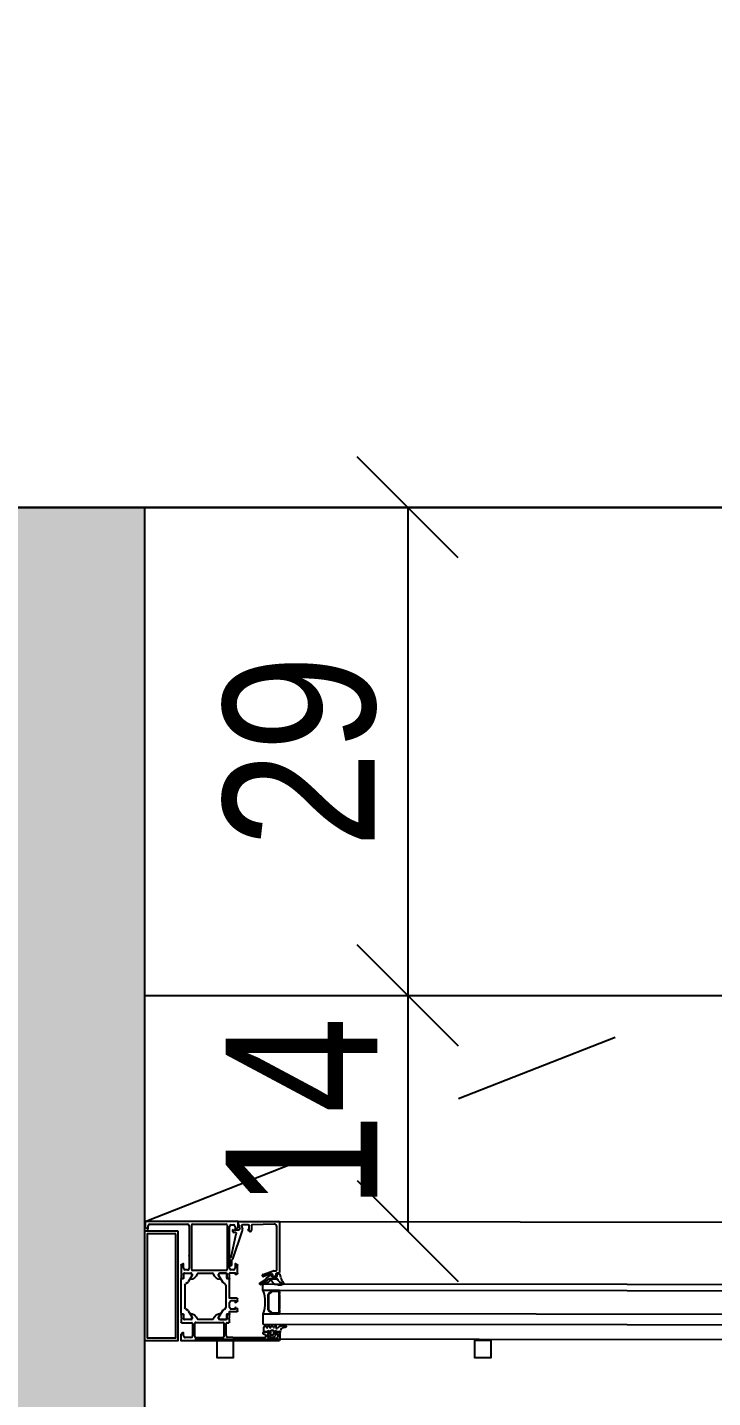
# Model space of a CAD drawing. Header units: metres. Extents: x 493 to 630, y -132 to -15.
# Drawn here: x 560.541 to 560.948, y -92.538 to -91.724 of the extents above; entities that cross this region are included whole.
import ezdxf

# ---------------------------------------------------------------- set-up
doc = ezdxf.new("R2010")
doc.units = ezdxf.units.M
doc.header["$MEASUREMENT"] = 0
doc.header["$PDMODE"] = 3
doc.linetypes.add('HIDDEN2', pattern=[0.1875, 0.125, -0.0625])
for name, color, linetype in [('a_caramida', 2, 'Continuous'), ('a_cote_50', 9, 'Continuous'), ('a_pereti_hasuri', 253, 'Continuous'), ('a_punctat', 40, 'HIDDEN2'), ('a_sticla', 4, 'Continuous'), ('a_tamplarie_ferestre', 6, 'Continuous'), ('a_vederi', 74, 'Continuous'), ('a_vederi subtiri', 124, 'Continuous')]:
    doc.layers.add(name, color=color, linetype=linetype)
doc.layers.add('a_suprafete', color=7, linetype='Continuous', plot=False)
doc.styles.get("Standard").update_dxf_attribs({"font": 'ARIALN.TTF'})
doc.dimstyles.new('50 cote', dxfattribs={"dimtxt": 0.09, "dimasz": 0.06, "dimexe": 0, "dimexo": 0, "dimgap": 0.018, "dimtad": 1, "dimdec": 1, "dimlfac": 100, "dimrnd": 0.5, "dimdsep": 46, "dimtxsty": 'Standard', "dimblk": 'OBLIQUE', "dimcen": 0.00045, "dimclrd": 256, "dimclrt": 4, "dimadec": 1, "dimazin": 0, "dimtfac": 1, "dimtdec": 1, "dimtix": 1, "dimtofl": 0, "dimtmove": 0, "dimatfit": 3, "dimldrblk": 'OBLIQUE', "dimfxl": 0, "dimtolj": 1, "dimtzin": 0, "dimarcsym": 0})

# ---------------------------------------------------------------- blocks, each defined once
blk = doc.blocks.new('_Oblique')
at = {"color": 0, "linetype": 'ByBlock', "lineweight": -2}
blk.add_line((-0.5, -0.5), (0.5, 0.5), dxfattribs=at)
blk = doc.blocks.new('*D154')
at = {"layer": 'a_cote_50', "lineweight": -2, "ltscale": 0.3}
blk.add_line((559.09032, -91.49798), (560.61032, -91.49798), dxfattribs=at)
at = {"layer": 'Defpoints', "color": 0, "ltscale": 0.3}
for p in [(560.61032, -91.49798), (559.09032, -92.00958), (560.61032, -92.00958)]:
    blk.add_point(p, dxfattribs=at)
at = {"layer": 'a_cote_50', "lineweight": -2, "ltscale": 0.3, "xscale": 0.06, "yscale": 0.06, "zscale": 0.06, "rotation": 180}
blk.add_blockref('_Oblique', (559.09032, -91.49798), dxfattribs=at)
at = {"layer": 'a_cote_50', "lineweight": -2, "ltscale": 0.3, "xscale": 0.06, "yscale": 0.06, "zscale": 0.06}
blk.add_blockref('_Oblique', (560.61032, -91.49798), dxfattribs=at)
at = {"layer": 'a_cote_50', "color": 4, "ltscale": 0.3, "insert": (559.85032, -91.43403), "char_height": 0.09, "attachment_point": 5}
blk.add_mtext('\\A1;152', dxfattribs=at)
blk = doc.blocks.new('*D155')
at = {"layer": 'a_cote_50', "lineweight": -2, "ltscale": 0.3}
blk.add_line((560.61032, -91.49798), (562.09032, -91.49798), dxfattribs=at)
at = {"layer": 'Defpoints', "color": 0, "ltscale": 0.3}
for p in [(562.09032, -91.49798), (560.61032, -92.00958), (562.09032, -92.00958)]:
    blk.add_point(p, dxfattribs=at)
at = {"layer": 'a_cote_50', "lineweight": -2, "ltscale": 0.3, "xscale": 0.06, "yscale": 0.06, "zscale": 0.06, "rotation": 180}
blk.add_blockref('_Oblique', (560.61032, -91.49798), dxfattribs=at)
at = {"layer": 'a_cote_50', "lineweight": -2, "ltscale": 0.3, "xscale": 0.06, "yscale": 0.06, "zscale": 0.06}
blk.add_blockref('_Oblique', (562.09032, -91.49798), dxfattribs=at)
at = {"layer": 'a_cote_50', "color": 4, "ltscale": 0.3, "char_height": 0.09, "attachment_point": 5}
for s, insert in [('\\A1;148', (561.35032, -91.43403)), ('\\A1;101', (561.35032, -91.56194))]:
    blk.add_mtext(s, dxfattribs=dict(at, insert=insert))
blk = doc.blocks.new('*D110')
at = {"layer": 'a_cote_50', "lineweight": -2, "ltscale": 0.3}
blk.add_line((560.76671, -92.00958), (560.76671, -92.29958), dxfattribs=at)
at = {"layer": 'Defpoints', "color": 0, "ltscale": 0.3}
for p in [(560.61032, -92.00958), (560.61032, -92.29958), (560.76671, -92.29958)]:
    blk.add_point(p, dxfattribs=at)
at = {"layer": 'a_cote_50', "lineweight": -2, "ltscale": 0.3, "xscale": 0.06, "yscale": 0.06, "zscale": 0.06}
for p, rotation in [((560.76671, -92.00958), 90), ((560.76671, -92.29958), 270)]:
    blk.add_blockref('_Oblique', p, dxfattribs=dict(at, rotation=rotation))
at = {"layer": 'a_cote_50', "color": 4, "ltscale": 0.3, "insert": (560.70276, -92.15458), "char_height": 0.09, "attachment_point": 5, "rotation": 90}
blk.add_mtext('\\A1;29', dxfattribs=at)
blk = doc.blocks.new('*D111')
at = {"layer": 'a_cote_50', "lineweight": -2, "ltscale": 0.3}
blk.add_line((560.76671, -92.29958), (560.76671, -92.43958), dxfattribs=at)
at = {"layer": 'Defpoints', "color": 0, "ltscale": 0.3}
for p in [(560.61032, -92.29958), (560.61032, -92.43958), (560.76671, -92.43958)]:
    blk.add_point(p, dxfattribs=at)
at = {"layer": 'a_cote_50', "lineweight": -2, "ltscale": 0.3, "xscale": 0.06, "yscale": 0.06, "zscale": 0.06}
for p, rotation in [((560.76671, -92.29958), 90), ((560.76671, -92.43958), 270)]:
    blk.add_blockref('_Oblique', p, dxfattribs=dict(at, rotation=rotation))
at = {"layer": 'a_cote_50', "color": 4, "ltscale": 0.3, "insert": (560.70353, -92.36958), "char_height": 0.09, "attachment_point": 5, "rotation": 90}
blk.add_mtext('\\A1;14', dxfattribs=at)
blk = doc.blocks.new('__4FAFA3F2_FC5C_44BB_A64D_ECB77A95FE74_')
at = {"layer": 'a_vederi subtiri'}
for p, q in [((-125.45, 67), (-125.45, 71)), ((-125.45, 61.5), (-125.45, 67)), ((-125.01, 71), (-125.01, 67)), ((-125.01, 66.81), (-125.01, 70.75)), ((-125.01, 67), (-125.01, 66.81)), ((-124.82, 66.28), (-123.45, 64.72)), ((-123.45, 64.72), (-124.82, 66.28)), ((-124.7, 66.81), (-124.7, 70.75)), ((-123.23, 64.97), (-124.6, 66.53)), ((-124.36, 71.5), (-123.26, 71.5)), ((-124.36, 71.14), (-119.03, 71.14)), ((-123.26, 71.5), (-123.04, 71.25)), ((-123.04, 71.25), (-122.83, 71.5)), ((-122.83, 71.5), (-118.89, 71.5)), ((-118.01, 71.5), (-114.08, 71.5)), ((-117.87, 71.14), (-112.54, 71.14)), ((-114.08, 71.5), (-113.86, 71.25)), ((-113.86, 71.25), (-113.64, 71.5)), ((-112.3, 66.53), (-113.67, 64.97)), ((-113.64, 71.5), (-112.54, 71.5)), ((-113.45, 64.72), (-112.08, 66.28)), ((-112.08, 66.28), (-113.45, 64.72)), ((-112.2, 70.75), (-112.2, 66.81)), ((-111.89, 67), (-111.89, 71)), ((-111.89, 70.75), (-111.89, 66.81)), ((-111.89, 66.81), (-111.89, 67)), ((-111.45, 71), (-111.45, 67)), ((-111.45, 67), (-111.45, 61.5)), ((-113.91, 64.86), (-122.99, 64.86)), ((-122.99, 64.5), (-113.91, 64.5)), ((-113.91, 64.5), (-122.99, 64.5))]:
    blk.add_line(p, q, dxfattribs=at)
at = {"layer": 'a_vederi subtiri', "extrusion": (2e-16, 2e-16, -1)}
for centre, radius, start, end in [((125.23, 71.03), 0.221, 352.37185, 187.62815), ((125.23, 66.97), 0.221, 172.37185, 7.62815), ((125.23, 66.97), 0.221, 172.37185, 7.62815), ((124.31, 70.79), 0.708, 356.44057, 85.93128), ((124.2, 66.8), 0.808, 319.63799, 0.51725), ((124.2, 66.8), 0.808, 319.63799, 0.51725), ((124.33, 70.77), 0.368, 356.44057, 85.93128), ((124.28, 66.81), 0.42, 319.63799, 0.51725), ((118.45, 71.68), 0.787, 223.03501, 316.96499), ((118.45, 71.76), 0.512, 210.75551, 329.24449), ((112.59, 70.79), 0.708, 94.06872, 183.55943), ((112.57, 70.77), 0.368, 94.06872, 183.55943), ((112.62, 66.81), 0.42, 179.48275, 220.36201), ((112.7, 66.8), 0.808, 179.48275, 220.36201), ((112.7, 66.8), 0.808, 179.48275, 220.36201), ((111.67, 71.03), 0.221, 352.37185, 187.62815), ((111.67, 66.97), 0.221, 172.37185, 7.62815), ((111.67, 66.97), 0.221, 172.37185, 7.62815), ((118.45, 44.3), 18.57, 67.85274, 112.14726), ((122.98, 65.12), 0.618, 270.77303, 319.8915), ((122.98, 65.12), 0.618, 270.77303, 319.8915), ((122.99, 65.18), 0.321, 270.77303, 319.8915), ((113.91, 65.18), 0.321, 220.1085, 269.22697), ((113.92, 65.12), 0.618, 220.1085, 269.22697), ((113.92, 65.12), 0.618, 220.1085, 269.22697)]:
    blk.add_arc(centre, radius, start, end, dxfattribs=at)
blk = doc.blocks.new('tampalrie subsol')
at = {"layer": 'a_punctat', "ltscale": 0.5}
blk.add_line((560.61066, -92.43381), (561.31319, -92.15827), dxfattribs=at)
at = {"layer": 'a_sticla'}
for points in [[(560.68067, -92.47081), (561.3303, -92.47151), (561.3303, -92.47551), (560.68067, -92.47481)], [(560.68067, -92.49481), (561.3303, -92.49551), (561.3303, -92.48951), (560.68067, -92.48881)]]:
    blk.add_lwpolyline(points, close=True, dxfattribs=at)
at = {"layer": 'a_tamplarie_ferestre', "extrusion": (8.75965e-20, 1.5e-15, -1)}
blk.add_line((560.66582, -92.43383), (560.68989, -92.43383), dxfattribs=at)
at = {"layer": 'a_tamplarie_ferestre'}
for points in [[(560.63032, -92.43961), (560.61032, -92.43961), (560.61031, -92.50458), (560.63031, -92.50458)], [(560.62882, -92.44111), (560.61182, -92.44111), (560.61181, -92.50308), (560.62881, -92.50308)]]:
    blk.add_lwpolyline(points, close=True, dxfattribs=at)
at = {"layer": 'a_tamplarie_ferestre', "extrusion": (2.00012e-16, 2.00051e-16, -1)}
for points in [[(-560.66412, -92.43683), (-560.66412, -92.43833), (-560.66472, -92.43833), (-560.66582, -92.43723), (-560.66582, -92.43383), (-560.61066, -92.43381), (-560.61066, -92.43721), (-560.61176, -92.43831), (-560.61236, -92.43831), (-560.61236, -92.43651)], [(-560.61336, -92.43551), (-560.63582, -92.43553)], [(-560.63682, -92.43653), (-560.63681, -92.45359)], [(-560.6383, -92.46239), (-560.63832, -92.43593)], [(-560.63882, -92.43543), (-560.65882, -92.43543)], [(-560.65932, -92.43593), (-560.6593, -92.4624)], [(-560.66081, -92.4536), (-560.66082, -92.43683)], [(-560.66182, -92.43583), (-560.66312, -92.43583)], [(-560.63681, -92.45459), (-560.6368, -92.46159)], [(-560.6608, -92.4616), (-560.66081, -92.4546)], [(-560.632, -92.46009), (-560.632, -92.46459)], [(-560.632, -92.46559), (-560.632, -92.46747)], [(-560.6322, -92.46487), (-560.6322, -92.46532)], [(-560.6335, -92.46159), (-560.63351, -92.45909), (-560.63301, -92.45909)], [(-560.63358, -92.46747), (-560.63358, -92.46471)], [(-560.63361, -92.4675), (-560.63361, -92.4651)], [(-560.6337, -92.46459), (-560.638, -92.46459)], [(-560.63412, -92.4646), (-560.63759, -92.4646)], [(-560.6358, -92.46259), (-560.6345, -92.46259)], [(-560.6385, -92.46509), (-560.6385, -92.46579), (-560.63712, -92.46819)], [(-560.6588, -92.4629), (-560.6388, -92.46289)], [(-560.64203, -92.46459), (-560.65076, -92.46459)], [(-560.65569, -92.4682), (-560.6543, -92.46579), (-560.6543, -92.46509)], [(-560.6548, -92.46459), (-560.6591, -92.46459)], [(-560.6587, -92.4646), (-560.65522, -92.4646)], [(-560.65919, -92.46751), (-560.6592, -92.46511)], [(-560.65922, -92.46471), (-560.65922, -92.46748)], [(-560.6606, -92.46532), (-560.6606, -92.46487)], [(-560.6608, -92.46748), (-560.6608, -92.4656)], [(-560.6611, -92.4643), (-560.6641, -92.4643), (-560.6641, -92.4651), (-560.6651, -92.4651)], [(-560.6631, -92.4626), (-560.6618, -92.4626)], [(-560.66461, -92.4591), (-560.66411, -92.4591), (-560.6641, -92.4616)], [(-560.6656, -92.4646), (-560.66561, -92.4601)], [(-560.632, -92.48838), (-560.632, -92.4683)], [(-560.6323, -92.46777), (-560.63328, -92.46777)], [(-560.6325, -92.4678), (-560.63331, -92.4678)], [(-560.6342, -92.47171), (-560.6342, -92.48498)], [(-560.6356, -92.47034), (-560.6347, -92.47084)], [(-560.63829, -92.46613), (-560.63619, -92.46977)], [(-560.65452, -92.46613), (-560.65662, -92.46977)], [(-560.65553, -92.46839), (-560.65557, -92.46839)], [(-560.65721, -92.47034), (-560.65809, -92.47084)], [(-560.6586, -92.47171), (-560.6586, -92.48498)], [(-560.66031, -92.46781), (-560.65949, -92.46781)], [(-560.65952, -92.46778), (-560.6605, -92.46778)], [(-560.6651, -92.4794), (-560.6608, -92.4794), (-560.66081, -92.46831)], [(-560.6608, -92.4849), (-560.6608, -92.4819)], [(-560.6618, -92.4809), (-560.6641, -92.4809), (-560.6641, -92.4819), (-560.66486, -92.48169)], [(-560.6656, -92.48073), (-560.6656, -92.4799)], [(-560.632, -92.48921), (-560.632, -92.49109)], [(-560.63328, -92.48891), (-560.6323, -92.48891)], [(-560.63331, -92.48888), (-560.6325, -92.48888)], [(-560.63358, -92.49197), (-560.63358, -92.48921)], [(-560.63361, -92.49158), (-560.63361, -92.48918)], [(-560.6347, -92.48585), (-560.6356, -92.48635)], [(-560.63619, -92.48692), (-560.63829, -92.49055)], [(-560.63712, -92.4885), (-560.6385, -92.49089), (-560.6385, -92.49159)], [(-560.6543, -92.49159), (-560.6543, -92.49089), (-560.65568, -92.4885)], [(-560.65661, -92.48692), (-560.65452, -92.49055)], [(-560.65809, -92.48585), (-560.65721, -92.48635)], [(-560.65919, -92.49159), (-560.65919, -92.48919)], [(-560.65922, -92.48922), (-560.65922, -92.49198)], [(-560.65949, -92.48889), (-560.6603, -92.48889)], [(-560.6605, -92.48892), (-560.65952, -92.48892)], [(-560.6608, -92.48839), (-560.6608, -92.4874), (-560.6651, -92.4874)], [(-560.6608, -92.4911), (-560.6608, -92.48922)], [(-560.66486, -92.4851), (-560.6641, -92.4849), (-560.6641, -92.4859), (-560.6618, -92.4859)], [(-560.6656, -92.4869), (-560.6656, -92.48606)], [(-560.632, -92.49209), (-560.632, -92.49359)], [(-560.6322, -92.49137), (-560.6322, -92.49182)], [(-560.6325, -92.49409), (-560.6383, -92.49409)], [(-560.638, -92.49209), (-560.6337, -92.49209)], [(-560.63759, -92.49208), (-560.63411, -92.49208)], [(-560.6388, -92.49459), (-560.6388, -92.50179)], [(-560.6402, -92.50249), (-560.6402, -92.49429)], [(-560.6407, -92.49379), (-560.6569, -92.49379)], [(-560.6508, -92.49209), (-560.642, -92.49209)], [(-560.6591, -92.4921), (-560.6548, -92.49209)], [(-560.65522, -92.49208), (-560.65869, -92.49208)], [(-560.6574, -92.49429), (-560.6574, -92.50249)], [(-560.6588, -92.50165), (-560.6588, -92.4945)], [(-560.6593, -92.494), (-560.6603, -92.494)], [(-560.6606, -92.49182), (-560.6606, -92.49137)], [(-560.6608, -92.4935), (-560.6608, -92.4921)], [(-560.6335, -92.50179), (-560.6335, -92.50009), (-560.6329, -92.50009), (-560.6318, -92.50119), (-560.6318, -92.50459), (-560.6903, -92.5046)], [(-560.6378, -92.50279), (-560.6345, -92.50279)], [(-560.6569, -92.50299), (-560.6407, -92.50299)], [(-560.6817, -92.503), (-560.6658, -92.503), (-560.65975, -92.50265)], [(-560.6807, -92.5001), (-560.6807, -92.5003)], [(-560.684, -92.4996), (-560.6812, -92.4996)], [(-560.6812, -92.5008), (-560.6817, -92.5008)], [(-560.6822, -92.5013), (-560.6822, -92.5025)], [(-560.6835, -92.5023), (-560.6835, -92.5006), (-560.6845, -92.5006), (-560.6845, -92.5001)], [(-560.6885, -92.5033), (-560.6845, -92.5033)], [(-560.6885, -92.5001), (-560.6885, -92.5006), (-560.6895, -92.5006), (-560.6895, -92.5023)], [(-560.6903, -92.4996), (-560.689, -92.4996)], [(-560.6908, -92.5041), (-560.6908, -92.5001)]]:
    blk.add_lwpolyline(points, dxfattribs=at)
at = {"layer": 'a_tamplarie_ferestre', "extrusion": (8.75965e-20, 1.5e-15, -1)}
for points in [[(-560.66117, -92.4546), (-560.66151, -92.45498, -0.49304), (-560.66183, -92.45502), (-560.66482, -92.44127, -0.637079), (-560.66451, -92.44042), (-560.66326, -92.44032)], [(-560.66812, -92.43981), (-560.66248, -92.45621, -0.198912), (-560.66189, -92.45763), (-560.66189, -92.45979)], [(-560.68687, -92.4631), (-560.68838, -92.4631, -0.414205), (-560.68888, -92.4626), (-560.68889, -92.43686, -0.426752), (-560.68732, -92.43536), (-560.67428, -92.43577, -0.401735), (-560.6738, -92.43627), (-560.6738, -92.4391)]]:
    blk.add_lwpolyline(points, format="xyb", dxfattribs=at)
for points in [[(-560.6628, -92.43982), (-560.6628, -92.43888)], [(-560.66291, -92.43878), (-560.66576, -92.43904)], [(-560.66681, -92.43778), (-560.6661, -92.43516)], [(-560.66799, -92.43642), (-560.66851, -92.43836)], [(-560.672, -92.43579), (-560.66847, -92.43579)], [(-560.67227, -92.43932), (-560.6719, -92.43869), (-560.6725, -92.43869), (-560.6725, -92.43629)], [(-560.69039, -92.43429), (-560.69038, -92.4641)], [(-560.66099, -92.45796), (-560.66099, -92.45467)], [(-560.66139, -92.45979), (-560.66139, -92.45867)], [(-560.68038, -92.4661), (-560.68038, -92.46578)], [(-560.6807, -92.46531), (-560.68669, -92.46313)], [(-560.6857, -92.46487), (-560.68105, -92.46657)], [(-560.68638, -92.4661), (-560.68638, -92.46534)], [(-560.68838, -92.4651), (-560.68838, -92.4661)], [(-560.68988, -92.4646), (-560.68888, -92.4646)], [(-560.68788, -92.4666), (-560.68688, -92.4666)]]:
    blk.add_lwpolyline(points, dxfattribs=at)
at = {"layer": 'a_tamplarie_ferestre'}
for centre, radius, start, end in [((560.61336, -92.43651), 0.001, 89.99997, 179.99345), ((560.63582, -92.43653), 0.001, 359.997, 89.99631), ((560.63882, -92.43593), 0.0005, 89.99697, 179.99634), ((560.65882, -92.43593), 0.0005, 359.99697, 89.99634), ((560.66182, -92.43683), 0.001, 89.99979, 179.99395), ((560.6629, -92.43888), 0.0001, 84.94328, 179.99665), ((560.6633, -92.43982), 0.0005, 179.99682, 264.99689), ((560.66312, -92.43683), 0.001, 0.00204, 89.9917), ((560.66706, -92.43875), 0.0015, 314.99586, 14.99645), ((560.673, -92.43898), 0.000809, 205.09356, 351.17728), ((560.68989, -92.43433), 0.0005, 359.99687, 89.99634), ((560.63628, -92.45409), 0.000725, 316.39252, 43.60079), ((560.66133, -92.4541), 0.000725, 136.38508, 223.60823), ((560.66109, -92.45467), 0.0001, 42.1407, 179.99665), ((560.63193, -92.46486), 0.000279, 358.83206, 73.57678), ((560.63193, -92.46533), 0.000279, 286.42125, 1.15952), ((560.6345, -92.46159), 0.001, 179.99773, 269.99547), ((560.6337, -92.46471), 0.00012, 89.99655, 179.99665), ((560.63412, -92.46511), 0.000505, 89.42908, 179.42969), ((560.6358, -92.46159), 0.001, 269.99487, 359.99843), ((560.63745, -92.46559), 0.001, 327.26964, 81.81505), ((560.638, -92.46509), 0.0005, 359.99605, 89.99813), ((560.6388, -92.46239), 0.0005, 179.99697, 269.99634), ((560.64203, -92.46509), 0.0005, 89.99665, 163.04225), ((560.65076, -92.46509), 0.0005, 17.28621, 89.99665), ((560.6548, -92.46509), 0.0005, 89.99518, 179.99726), ((560.6588, -92.4624), 0.0005, 269.99697, 359.99634), ((560.6591, -92.46471), 0.00012, 359.99665, 89.99675), ((560.66088, -92.46486), 0.000279, 106.41653, 181.16124), ((560.66088, -92.46533), 0.000279, 178.83378, 253.57206), ((560.6618, -92.4616), 0.001, 180.00002, 269.99329), ((560.6611, -92.4646), 0.0003, 90.02579, 179.97102), ((560.66131, -92.45797), 0.000319, 178.9604, 239.24281), ((560.66164, -92.4598), 0.00025, 176.44126, 3.55205), ((560.6631, -92.4616), 0.001, 270.00167, 359.99165), ((560.68088, -92.46578), 0.0005, 110.00691, 179.99665), ((560.68687, -92.4636), 0.0005, 89.99665, 110.00691), ((560.68988, -92.4641), 0.0005, 269.99781, 359.99572), ((560.6325, -92.4683), 0.0005, 89.99635, 179.99696), ((560.63489, -92.46902), 0.0015, 297.99091, 329.99666), ((560.6576, -92.47171), 0.001, 359.99417, 60.68782), ((560.65949, -92.46751), 0.0003, 179.99417, 269.99417), ((560.68088, -92.4661), 0.0005, 179.99665, 290.00807), ((560.68688, -92.4661), 0.0005, 179.99754, 269.99576), ((560.68788, -92.4661), 0.0005, 269.99735, 359.99618), ((560.6618, -92.4819), 0.001, 90.00296, 179.98991), ((560.6325, -92.48838), 0.0005, 179.99635, 269.99696), ((560.63489, -92.48767), 0.0015, 29.99665, 62.0024), ((560.6576, -92.48498), 0.001, 299.30053, 359.99417), ((560.65949, -92.48919), 0.0003, 89.99417, 179.99417), ((560.6618, -92.4849), 0.001, 179.99518, 269.99857), ((560.63192, -92.49136), 0.000279, 358.83378, 73.57206), ((560.63192, -92.49183), 0.000279, 286.41653, 1.16124), ((560.6337, -92.49197), 0.00012, 179.99665, 269.99665), ((560.63411, -92.49158), 0.0005, 179.99635, 269.99696), ((560.63745, -92.49109), 0.001, 278.17826, 32.72367), ((560.638, -92.49159), 0.0005, 269.99665, 359.99665), ((560.6383, -92.49459), 0.0005, 359.99624, 89.99707), ((560.6407, -92.49429), 0.0005, 89.99665, 179.99665), ((560.642, -92.49159), 0.0005, 197.74365, 269.99665), ((560.6508, -92.49159), 0.0005, 269.99665, 342.24966), ((560.6548, -92.49159), 0.0005, 179.99665, 269.99665), ((560.6569, -92.49429), 0.0005, 359.99665, 89.99665), ((560.6593, -92.4945), 0.0005, 89.99665, 179.99665), ((560.6591, -92.49198), 0.00012, 269.99665, 359.99665), ((560.66088, -92.49136), 0.000279, 106.42125, 181.15952), ((560.66088, -92.49183), 0.000279, 178.83206, 253.57678), ((560.6345, -92.50179), 0.001, 179.99487, 269.99843), ((560.6378, -92.50179), 0.001, 269.99779, 359.99552), ((560.6407, -92.50249), 0.0005, 179.99665, 269.99665), ((560.6569, -92.50249), 0.0005, 269.99665, 359.99665), ((560.6598, -92.50165), 0.001, 179.99598, 266.72738), ((560.6817, -92.5013), 0.0005, 359.99697, 89.99634), ((560.6817, -92.5025), 0.0005, 269.99624, 359.99708), ((560.6845, -92.5023), 0.001, 179.99394, 269.99761), ((560.6885, -92.5023), 0.001, 269.99913, 359.99418)]:
    blk.add_arc(centre, radius, start, end, dxfattribs=at)
at = {"layer": 'a_tamplarie_ferestre', "extrusion": (8.75965e-20, 1.5e-15, -1)}
for centre, radius, start, end in [((-560.66584, -92.43804), 0.001, 165.00317, 275.00343), ((-560.66562, -92.43529), 0.0005, 113.24295, 164.99885), ((-560.66847, -92.43629), 0.0005, 345.00404, 90.00049), ((-560.672, -92.43629), 0.0005, 90.00323, 180.00367), ((-560.66089, -92.45867), 0.0005, 120.75719, 180.00336), ((-560.68587, -92.46534), 0.0005, 70.06494, 179.9605), ((-560.68888, -92.4651), 0.0005, 0.00312, 90.00357)]:
    blk.add_arc(centre, radius, start, end, dxfattribs=at)
at = {"layer": 'a_tamplarie_ferestre', "extrusion": (2.00012e-16, 2.00051e-16, -1)}
for centre, radius, start, end in [((-560.63301, -92.46009), 0.001, 0.00531, 90.00138), ((-560.63688, -92.46352), 0.00488, 196.95775, 265.66369), ((-560.65594, -92.46348), 0.00492, 274.74019, 342.71379), ((-560.65536, -92.46559), 0.001, 327.27881, 81.82422), ((-560.6587, -92.46511), 0.0005, 90.00552, 180.00613), ((-560.6646, -92.4601), 0.001, 90.00836, 179.99833), ((-560.6651, -92.4646), 0.0005, 180.0007, 270.00687), ((-560.6323, -92.46747), 0.0003, 270.00335, 0.00335), ((-560.63328, -92.46747), 0.0003, 180.00335, 270.00335), ((-560.63331, -92.4675), 0.0003, 180.00335, 270.00335), ((-560.6352, -92.47171), 0.001, 0.00339, 60.00346), ((-560.63724, -92.46826), 0.000137, 265.66369, 30.00326), ((-560.65557, -92.46826), 0.000139, 155.94308, 266.61652), ((-560.65792, -92.46902), 0.0015, 298.00008, 330.00583), ((-560.65952, -92.46748), 0.0003, 270.00335, 0.00335), ((-560.66031, -92.46831), 0.0005, 90.00583, 180.00583), ((-560.6605, -92.46748), 0.0003, 180.00335, 270.00335), ((-560.6646, -92.48073), 0.001, 180.03853, 254.95229), ((-560.6651, -92.4799), 0.0005, 90.00503, 180.00079), ((-560.6323, -92.48921), 0.0003, 0.00335, 90.00335), ((-560.63328, -92.48921), 0.0003, 90.00335, 180.00335), ((-560.63331, -92.48918), 0.0003, 90.00335, 180.00335), ((-560.6352, -92.48498), 0.001, 300.00323, 0.0033), ((-560.63724, -92.48843), 0.000138, 330.00335, 95.62592), ((-560.63676, -92.49327), 0.005, 95.62592, 162.25635), ((-560.65604, -92.49327), 0.005, 17.75034, 84.38077), ((-560.65557, -92.48843), 0.000138, 84.38077, 210.00335), ((-560.65791, -92.48767), 0.0015, 30.00582, 62.01157), ((-560.65952, -92.48922), 0.0003, 0.00335, 90.00335), ((-560.6603, -92.48839), 0.0005, 180.00583, 270.00583), ((-560.6605, -92.48922), 0.0003, 90.00335, 180.00335), ((-560.6646, -92.48607), 0.001, 105.06615, 179.95813), ((-560.6651, -92.4869), 0.0005, 180.00675, 270.00082), ((-560.6325, -92.49359), 0.0005, 270.00176, 0.00493), ((-560.65536, -92.49109), 0.001, 278.18743, 32.73284), ((-560.65869, -92.49159), 0.0005, 180.00552, 270.00613), ((-560.6603, -92.4935), 0.0005, 180.00335, 270.00335), ((-560.6812, -92.5001), 0.0005, 0.00176, 90.00493), ((-560.6812, -92.5003), 0.0005, 270.00187, 0.00482), ((-560.684, -92.5001), 0.0005, 90.00893, 179.99776), ((-560.689, -92.5001), 0.0005, 359.99753, 90.00567), ((-560.6903, -92.5001), 0.0005, 90.00293, 180.00376), ((-560.6903, -92.5041), 0.0005, 180.00293, 270.00376)]:
    blk.add_arc(centre, radius, start, end, dxfattribs=at)
at = {"layer": 'a_vederi subtiri'}
for points in [[(560.67076, -92.43382), (561.32225, -92.43463), (561.32225, -92.37951), (561.22155, -92.37951), (561.22155, -92.38683), (561.30267, -92.38683), (561.30267, -92.43451)], [(560.68549, -92.4655), (560.68523, -92.4655)], [(560.68614, -92.4667), (560.68577, -92.46569)], [(560.6888, -92.46566), (560.68891, -92.46656)], [(560.69043, -92.46505), (560.68904, -92.46532)], [(560.69122, -92.46721), (560.69079, -92.46528)], [(560.68192, -92.46975), (560.68402, -92.4682)], [(560.68402, -92.4682), (560.68192, -92.46975)], [(560.68462, -92.468), (560.68865, -92.468)], [(560.68865, -92.468), (560.68462, -92.468)], [(560.68861, -92.4669), (560.68642, -92.4669)], [(560.68964, -92.47155), (560.6917, -92.47155)], [(560.69174, -92.47105), (560.69176, -92.47154)], [(560.69176, -92.47155), (560.69174, -92.47106)], [(561.31581, -92.50451), (560.64026, -92.50382)]]:
    blk.add_lwpolyline(points, dxfattribs=at)
at = {"layer": 'a_vederi subtiri', "extrusion": (2.00018e-16, 3.00051e-16, -1)}
for points in [[(-560.68171, -92.49598), (-560.68105, -92.497), (-560.68105, -92.499)], [(-560.68268, -92.49673), (-560.68242, -92.49606)], [(-560.68368, -92.49607), (-560.68342, -92.49673)], [(-560.68468, -92.49673), (-560.68442, -92.49607)], [(-560.68568, -92.49607), (-560.68542, -92.49673)], [(-560.68668, -92.49673), (-560.68642, -92.49607)], [(-560.68768, -92.49607), (-560.68742, -92.49673)], [(-560.68845, -92.4969), (-560.68845, -92.49621)], [(-560.68993, -92.49657), (-560.68932, -92.49723)], [(-560.69409, -92.4958), (-560.69169, -92.4958)], [(-560.69301, -92.49678), (-560.69408, -92.49665)], [(-560.68135, -92.4993), (-560.68345, -92.4993)], [(-560.68384, -92.50141), (-560.68488, -92.50245)], [(-560.68445, -92.4993), (-560.68445, -92.50061)], [(-560.68523, -92.5026), (-560.68687, -92.5026)], [(-560.68525, -92.5009), (-560.68525, -92.499)], [(-560.68575, -92.4985), (-560.68635, -92.4985)], [(-560.68635, -92.5014), (-560.68575, -92.5014)], [(-560.68685, -92.499), (-560.68685, -92.5009)], [(-560.68722, -92.50245), (-560.68826, -92.50141)], [(-560.68765, -92.50061), (-560.68765, -92.4993)], [(-560.68865, -92.4993), (-560.69055, -92.4993), (-560.69055, -92.5002)], [(-560.69095, -92.4998), (-560.69103, -92.49883)]]:
    blk.add_lwpolyline(points, dxfattribs=at)
at = {"layer": 'a_vederi subtiri', "extrusion": (3.66023e-24, 6.27398e-20, -1)}
for centre, radius, start, end in [((-560.69449, -92.47722), 0.015, 43.77522, 50.99512), ((-560.68523, -92.4658), 0.0003, 50.99512, 90.00335), ((-560.68549, -92.4658), 0.0003, 90.00335, 160.0159), ((-560.6891, -92.46562), 0.0003, 351.88535, 79.00925), ((-560.6905, -92.46535), 0.0003, 77.64686, 167.23812), ((-560.67937, -92.47084), 0.000698, 353.55082, 73.06219), ((-560.67831, -92.46483), 0.0061, 233.70018, 266.60584), ((-560.67937, -92.47085), 0.000698, 269.60582, 353.55082), ((-560.67941, -92.46456), 0.00699, 218.57187, 270.33598), ((-560.68462, -92.469), 0.001, 52.98787, 90.00335), ((-560.68948, -92.46738), 0.00413, 276.36021, 335.88689), ((-560.68865, -92.469), 0.001, 90.00335, 158.60689), ((-560.68964, -92.46855), 0.003, 269.98646, 282.01716), ((-560.69306, -92.46667), 0.004, 297.72365, 330.67465), ((-560.69074, -92.4711), 0.001, 117.72365, 177.27835), ((-560.69167, -92.47039), 0.00116, 265.47176, 268.25109), ((-560.69167, -92.47039), 0.00116, 135.57263, 265.47176)]:
    blk.add_arc(centre, radius, start, end, dxfattribs=at)
at = {"layer": 'a_vederi subtiri'}
for centre, radius, start, end in [((560.67831, -92.46484), 0.0061, 273.39416, 306.29982), ((560.67181, -92.45558), 0.01634, 296.73601, 316.44552), ((560.68462, -92.469), 0.001, 89.99665, 127.01213), ((560.68525, -92.46921), 0.000476, 17.91272, 141.42813), ((560.68642, -92.4666), 0.0003, 199.99649, 269.99665), ((560.68861, -92.4666), 0.0003, 269.99665, 7.20433), ((560.68865, -92.469), 0.001, 21.39311, 89.99665), ((560.69306, -92.46668), 0.004, 209.32535, 242.27635), ((560.69074, -92.4711), 0.001, 2.72165, 62.27635), ((560.69617, -92.46608), 0.00508, 192.84854, 223.55537), ((560.68305, -92.49658), 0.0004, 200.96206, 339.03125), ((560.68505, -92.49658), 0.0004, 200.96206, 339.03125), ((560.68705, -92.49658), 0.0004, 200.96206, 339.03125), ((560.68895, -92.4969), 0.0005, 180.05448, 317.95871), ((560.69327, -92.49901), 0.00225, 96.7184, 175.3978), ((560.68395, -92.4993), 0.0005, 0.05325, 179.94006), ((560.68415, -92.50061), 0.0003, 260.25869, 359.99665), ((560.68575, -92.499), 0.0005, 89.99634, 179.99697), ((560.68575, -92.5009), 0.0005, 180.01629, 269.97702), ((560.68635, -92.499), 0.0005, 0.01299, 89.98031), ((560.68635, -92.5009), 0.0005, 270.01713, 359.97618), ((560.68815, -92.4993), 0.0005, 0.05328, 179.94002), ((560.68795, -92.50061), 0.0003, 179.99665, 279.7363)]:
    blk.add_arc(centre, radius, start, end, dxfattribs=at)
at = {"layer": 'a_vederi subtiri', "extrusion": (2.00018e-16, 3.00051e-16, -1)}
for centre, radius, start, end in [((-560.68205, -92.4962), 0.0004, 33.17811, 159.03794), ((-560.68405, -92.49621), 0.0004, 20.96875, 159.03794), ((-560.68605, -92.49621), 0.0004, 20.96875, 159.03794), ((-560.68805, -92.49621), 0.0004, 20.96875, 180.00335), ((-560.69169, -92.4982), 0.0024, 42.67688, 90.00335), ((-560.69409, -92.49623), 0.000426, 90.20706, 270.87615), ((-560.68135, -92.499), 0.000299, 269.77297, 0.23372), ((-560.68405, -92.5012), 0.0003, 315.11466, 99.74131), ((-560.68523, -92.5021), 0.0005, 270.00335, 315.00324), ((-560.68687, -92.5021), 0.0005, 225.00346, 270.00335), ((-560.68805, -92.5012), 0.0003, 80.2637, 224.89375), ((-560.69055, -92.4998), 0.000399, 179.90805, 270.09864)]:
    blk.add_arc(centre, radius, start, end, dxfattribs=at)
at = {"xscale": -0.001000000000008328, "yscale": 0.001000000000008328, "zscale": 0.001000000000008328, "rotation": 270.0033459392066}
blk.add_blockref('__4FAFA3F2_FC5C_44BB_A64D_ECB77A95FE74_', (560.61917, -92.36336), dxfattribs=at)

msp = doc.modelspace()

# ---------------------------------------------------------------- hatches: boundary and pattern name
at = {"layer": 'a_pereti_hasuri', "ltscale": 0.3}
h = msp.add_hatch(dxfattribs=at)
h.set_pattern_fill('ANSI33', color=256, scale=0.25, style=0)
h.set_pattern_definition([(45, (-4876.954644, 8292.469365), (-0.04419417382, 0.04419417382), []), (45, (-4876.91045, 8292.469365), (-0.04419417382, 0.04419417382), [0.03125, -0.015625])])
h.paths.add_polyline_path([(556.09032, -92.79458), (556.09032, -92.29958), (556.09032, -92.00958), (557.61032, -92.00958), (557.61032, -92.31958), (557.61032, -92.79458)])
h.paths.add_polyline_path([(559.09032, -92.79458), (559.09032, -92.00958), (560.61032, -92.00958), (560.61032, -92.29958), (560.61032, -92.79458)])
h.paths.add_polyline_path([(563.57032, -92.79458), (562.09032, -92.79458), (562.09032, -92.00958), (563.57032, -92.00958), (563.57032, -92.30958)])
h.paths.add_polyline_path([(566.48532, -92.79458), (565.07032, -92.79458), (565.07032, -92.00958), (565.30532, -92.00958), (565.30532, -91.74958), (565.54032, -91.74958), (565.54032, -91.99458), (566.48532, -91.99458)])

# ---------------------------------------------------------------- linework, layer by layer
at = {"layer": 'a_caramida', "ltscale": 0.3}
msp.add_lwpolyline([(559.09032, -92.79458), (559.09032, -92.00958), (560.61032, -92.00958), (560.61032, -92.29958), (560.61032, -92.79458)], close=True, dxfattribs=at)
at = {"layer": 'a_cote_50', "ltscale": 0.3}
for points in [[(560.66316, -92.50458), (560.65316, -92.50458), (560.65316, -92.51458), (560.66316, -92.51458)], [(560.81627, -92.50458), (560.80627, -92.50458), (560.80627, -92.51458), (560.81627, -92.51458)]]:
    msp.add_lwpolyline(points, close=True, dxfattribs=at)
at = {"layer": 'a_suprafete', "ltscale": 0.3}
msp.add_lwpolyline([(565.30532, -92.00958), (554.62032, -92.00958), (554.62032, -91.70958), (554.21532, -91.70958), (554.21532, -89.38958), (554.09532, -89.38958), (554.09532, -85.68958), (554.22032, -85.68958), (554.22032, -83.05958), (554.63551, -83.05958), (556.15551, -83.05958), (556.15551, -83.33958), (556.90051, -83.33958), (556.90051, -83.07958), (560.36051, -83.07958), (560.36051, -82.40958), (562.86051, -82.40958), (562.86051, -83.07958), (564.81051, -83.07958)], dxfattribs=at)
at = {"layer": 'a_vederi', "ltscale": 0.3}
for points in [[(560.61032, -92.00958), (562.09032, -92.00958)], [(560.61032, -92.29958), (562.09032, -92.29958)]]:
    msp.add_lwpolyline(points, dxfattribs=at)

# ---------------------------------------------------------------- block references
at = {"layer": 'a_tamplarie_ferestre'}
msp.add_blockref('tampalrie subsol', (0, 0), dxfattribs=at)

# ---------------------------------------------------------------- dimensions: what is measured, and where the dimension line sits
at = {"layer": 'a_cote_50', "ltscale": 0.3}
for base, p1, p2, angle, picture, middle in [((560.61032, -91.49798), (559.09032, -92.00958), (560.61032, -92.00958), 180, '*D154', (559.85032, -91.43403)), ((560.76671, -92.43958), (560.61032, -92.29958), (560.61032, -92.43958), 270, '*D111', (560.70353, -92.36958))]:
    dim = msp.add_linear_dim(base=base, p1=p1, p2=p2, angle=angle, dimstyle='50 cote', override={"dimtmove": 1}, dxfattribs=at)
    dim.commit()
    dim.dimension.update_dxf_attribs({"geometry": picture, "text_midpoint": middle})
dim = msp.add_linear_dim(base=(562.09032, -91.49798), p1=(560.61032, -92.00958), p2=(562.09032, -92.00958), angle=180, text='<>\\X101', dimstyle='50 cote', override={"dimtmove": 1}, dxfattribs=at)
dim.commit()
dim.dimension.update_dxf_attribs({"geometry": '*D155', "text_midpoint": (561.35032, -91.49798)})
dim = msp.add_linear_dim(base=(560.76671, -92.29958), p1=(560.61032, -92.00958), p2=(560.61032, -92.29958), angle=270, dimstyle='50 cote', dxfattribs=at)
dim.commit()
dim.dimension.update_dxf_attribs({"geometry": '*D110', "text_midpoint": (560.70276, -92.15458)})

doc.saveas('drawing.dxf')
